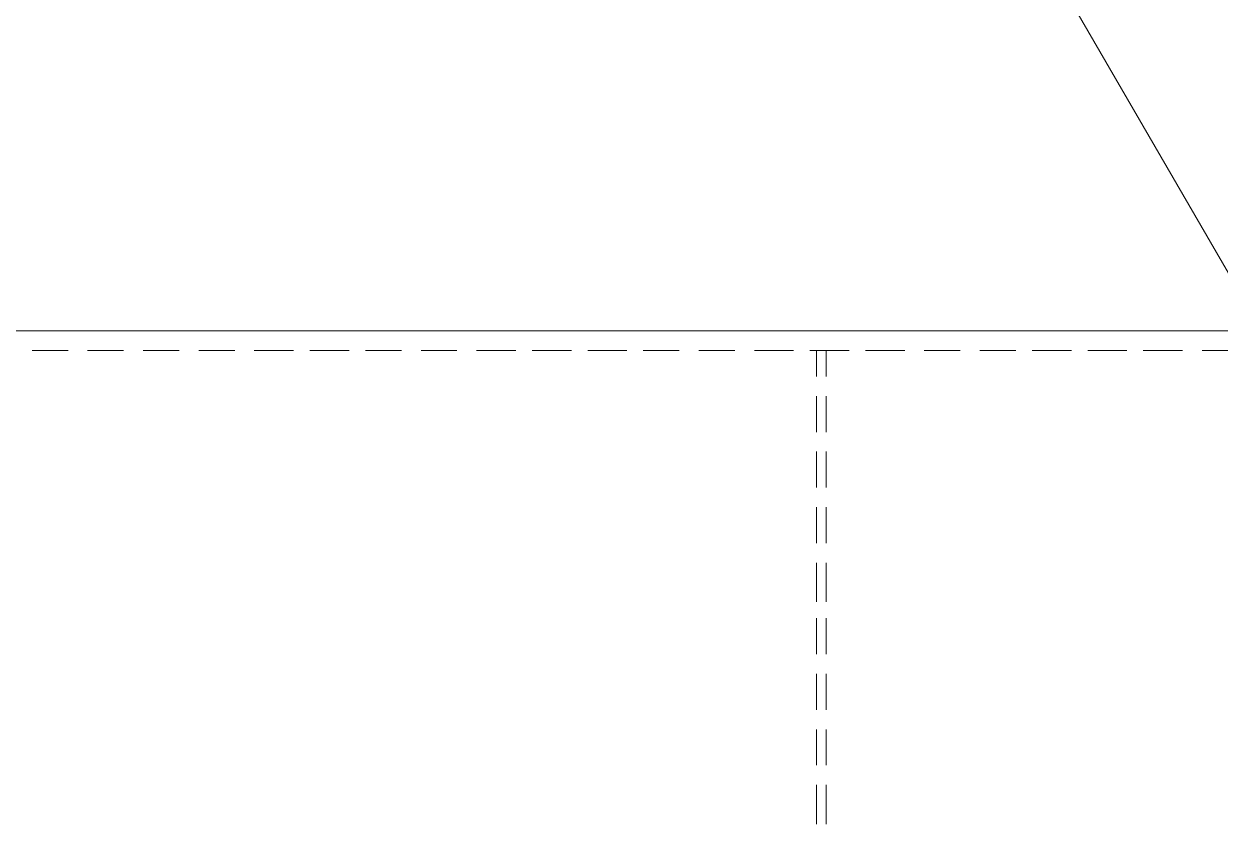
# Model space of a CAD drawing. Header units: millimetres. Extents: x 6 to 291, y 4 to 206.
# Drawn here: x 235.23 to 250.72, y 42.93 to 53.29 of the extents above; entities that cross this region are included whole.
import ezdxf

# ---------------------------------------------------------------- set-up
doc = ezdxf.new("R2010")
doc.units = ezdxf.units.MM
doc.layers.add('C00-00-00', color=7, linetype='Continuous')

msp = doc.modelspace()

# ---------------------------------------------------------------- linework, layer by layer
at = {"layer": 'C00-00-00', "lineweight": 5}
for points in [[(254.677333, 43.434009), (247.776995, 55.329665)], [(160.993661, 49.31834), (255.989672, 49.31834)], [(235.331001, 49.064334), (235.79667, 49.064334)], [(236.05066, 49.064334), (236.516329, 49.064334)], [(236.770335, 49.064334), (237.236004, 49.064334)], [(237.489994, 49.064334), (237.955663, 49.064334)], [(238.209669, 49.064334), (238.717664, 49.064334)], [(238.929328, 49.064334), (239.437339, 49.064334)], [(239.649003, 49.064334), (240.114672, 49.064334)], [(240.368661, 49.064334), (240.834331, 49.064334)], [(241.088337, 49.064334), (241.596332, 49.064334)], [(241.807996, 49.064334), (242.316007, 49.064334)], [(242.527671, 49.064334), (243.035666, 49.064334)], [(243.247329, 49.064334), (243.712999, 49.064334)], [(243.967004, 49.064334), (244.432674, 49.064334)], [(244.686663, 49.064334), (245.194659, 49.064334)], [(245.406339, 49.064334), (245.914334, 49.064334)], [(245.491007, 48.725675), (245.491007, 49.064334)], [(245.618002, 48.725675), (245.618002, 49.064334)], [(246.125997, 49.064334), (246.633993, 49.064334)], [(246.887999, 49.064334), (247.353668, 49.064334)], [(247.607674, 49.064334), (248.073327, 49.064334)], [(248.285006, 49.064334), (248.793002, 49.064334)], [(249.004665, 49.064334), (249.512661, 49.064334)], [(249.72434, 49.064334), (250.232336, 49.064334)], [(250.486326, 49.064334), (250.951995, 49.064334)], [(245.491007, 48.006001), (245.491007, 48.47167)], [(245.618002, 48.006001), (245.618002, 48.47167)], [(245.491007, 47.286342), (245.491007, 47.751995)], [(245.618002, 47.286342), (245.618002, 47.751995)], [(245.491007, 46.566666), (245.491007, 47.032336)], [(245.618002, 46.566666), (245.618002, 47.032336)], [(245.491007, 45.804665), (245.491007, 46.312677)], [(245.618002, 45.804665), (245.618002, 46.312677)], [(245.491007, 45.127333), (245.491007, 45.593002)], [(245.618002, 45.127333), (245.618002, 45.593002)], [(245.491007, 44.407674), (245.491007, 44.873343)], [(245.618002, 44.407674), (245.618002, 44.873343)], [(245.491007, 43.687999), (245.491007, 44.153668)], [(245.618002, 43.687999), (245.618002, 44.153668)], [(245.491007, 42.925997), (245.491007, 43.434009)], [(245.618002, 42.925997), (245.618002, 43.434009)]]:
    msp.add_lwpolyline(points, dxfattribs=at)

doc.saveas('drawing.dxf')
